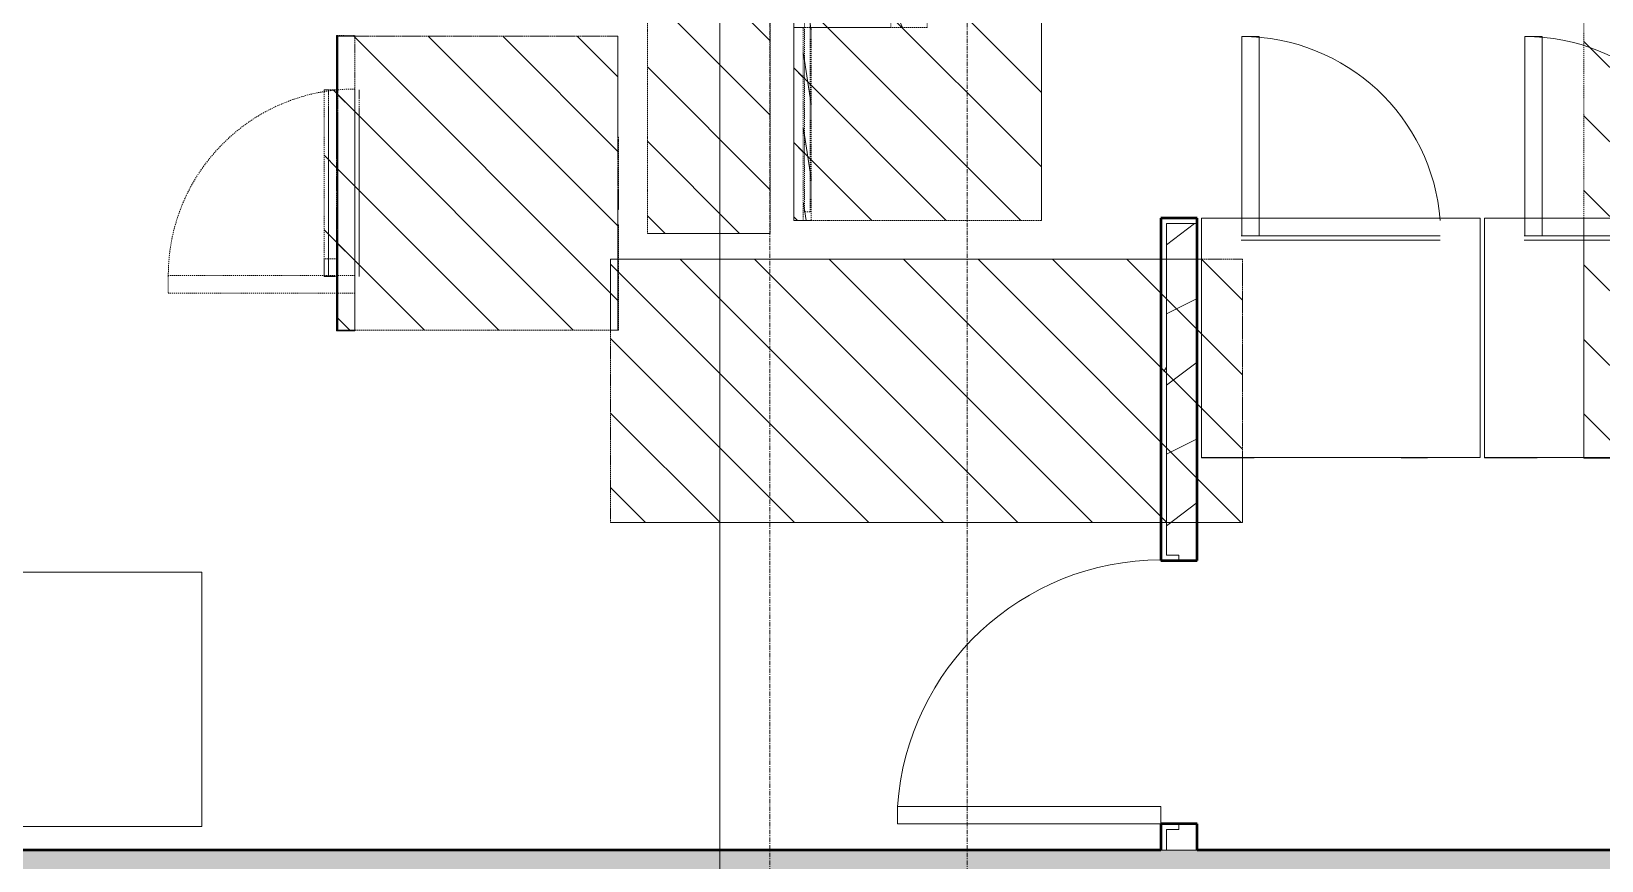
# Model space of a CAD drawing. Header units: inches. Extents: x 12491 to 15223, y 922 to 3433.
# Drawn here: x 13799.3 to 13978.3, y 1956.3 to 2050.7 of the extents above; entities that cross this region are included whole.
import ezdxf

# ---------------------------------------------------------------- set-up
doc = ezdxf.new("R2010")
doc.units = ezdxf.units.IN
doc.header["$MEASUREMENT"] = 0
doc.linetypes.add('Demolished', pattern=[0.1875, 0.125, -0.0625])
doc.linetypes.add('Grid Line 1_2_', pattern=[0.875, 0.5, -0.125, 0.125, -0.125])
for name, color, linetype, lineweight in [('A-DOOR-1', 31, 'Continuous', 9), ('A-DOOR-3', 31, 'Continuous', 13), ('A-DOOR-4', 31, 'Continuous', 20), ('A-FLOR-1', 192, 'Continuous', 13), ('A-WALL-2', 113, 'Continuous', 50), ('A-WALL-3', 113, 'Continuous', 13), ('A-WALL-4', 1, 'Demolished', 13), ('A-WALL-5', 10, 'Demolished', 9), ('A-WALL-6', 254, 'Demolished', 9), ('A-WALL-PATT-2', 111, 'Continuous', 9), ('E-ELEC-EQPM-1', 71, 'Continuous', 9), ('G-ANNO-SYMB', 111, 'Continuous', 9), ('I-FURN-2', 254, 'Demolished', 9), ('I-FURN-3', 10, 'Demolished', 9), ('I-FURN-4', 21, 'Demolished', 9), ('I-WALL-2', 2, 'Continuous', 50), ('M-EQPM-1', 50, 'Continuous', 9), ('M-EQPM-2', 10, 'Demolished', 9), ('M-EQPM-4', 254, 'Demolished', 9), ('S-GRID-1', 1, 'Grid Line 1_2_', 9)]:
    doc.layers.add(name, color=color, linetype=linetype, lineweight=lineweight)
doc.layers.add('A-WALL-PATT-3', color=135, linetype='Continuous', lineweight=13, transparency=0.4)
pattern_1 = [(225, (2037.809, -12733.265), (4.2426407, -4.2426407), [])]
pattern_2 = [(45, (-2038.32, 12813.536), (-4.2426407, 4.2426407), [])]
pattern_3 = [(8.849, (-2038.32, 330.657), (-4.2430549, 0.6601445), [])]

# ---------------------------------------------------------------- blocks, each defined once
blk = doc.blocks.new('Table-Rectangular - 72_ x 30_-V12-DEMO _ NEW PLAN SUPERIMPOSED - 1ST FLOOR')
at = {"layer": 'I-FURN-3'}
h = blk.add_hatch(dxfattribs=at)
h.set_pattern_fill('FP_9', color=256, style=0, pattern_type=2)
h.set_pattern_definition([(135, (-12800.42, -2009.784), (-4.2426407, -4.2426407), [])])
h.paths.add_polyline_path([(1.32, -15), (36, -15), (36, 15), (-36, 15), (-36, -15), (-35.15, -15)], flags=0)
at = {"layer": 'I-FURN-2'}
for p, q in [((-35.09, 15), (-36, 15)), ((-36, 15), (-36, 6.91)), ((-35.09, 15), (31.33, 15)), ((-36, -15), (-36, 6.91)), ((36, -7.57), (36, -15)), ((36, -15), (-36, -15))]:
    blk.add_line(p, q, dxfattribs=at)
at = {"layer": 'I-FURN-3'}
for p, q in [((-36, 6.91), (-36, 15)), ((-36, 15), (-35.09, 15)), ((31.33, 15), (-35.09, 15)), ((31.33, 15), (36, 15)), ((36, 15), (36, -7.57)), ((-36, 6.91), (-36, -15)), ((36, -15), (36, -7.57)), ((-36, -15), (36, -15))]:
    blk.add_line(p, q, dxfattribs=at)
at = {"layer": 'I-FURN-4'}
for p, q in [((36, 15), (31.33, 15)), ((36, -7.57), (36, 15))]:
    blk.add_line(p, q, dxfattribs=at)
blk = doc.blocks.new('Table-Rectangular - 72_ x 30_-V18-DEMO _ NEW PLAN SUPERIMPOSED - 1ST FLOOR')
at = {"layer": 'I-FURN-3'}
h = blk.add_hatch(dxfattribs=at)
h.set_pattern_fill('FP_15', color=256, style=0, pattern_type=2)
h.set_pattern_definition([(225, (2038.133, -12890.344), (4.2426407, -4.2426407), [])])
h.paths.add_polyline_path([(36, -15), (36, 15), (-36, 15), (-36, -15), (35.92, -15)], flags=0)
at = {"layer": 'I-FURN-2'}
for p, q in [((-36, -15), (-36, 15)), ((-36, 15), (8.67, 15)), ((11.17, 15), (10.67, 15)), ((36, 5.91), (36, -15)), ((8.67, -15), (-36, -15)), ((10.67, -15), (11.17, -15)), ((36, -15), (35.92, -15))]:
    blk.add_line(p, q, dxfattribs=at)
at = {"layer": 'I-FURN-3'}
for p, q in [((8.67, 15), (-36, 15)), ((-36, 15), (-36, -15)), ((8.67, 15), (10.67, 15)), ((10.67, 15), (11.17, 15)), ((11.17, 15), (36, 15)), ((36, 15), (36, 5.91)), ((36, -15), (36, 5.91)), ((-36, -15), (8.67, -15)), ((10.67, -15), (8.67, -15)), ((11.17, -15), (10.67, -15)), ((35.92, -15), (11.17, -15)), ((35.92, -15), (36, -15))]:
    blk.add_line(p, q, dxfattribs=at)
at = {"layer": 'I-FURN-4'}
for p, q in [((10.67, 15), (8.67, 15)), ((36, 15), (11.17, 15)), ((36, 5.91), (36, 15)), ((8.67, -15), (10.67, -15)), ((11.17, -15), (35.92, -15))]:
    blk.add_line(p, q, dxfattribs=at)
blk = doc.blocks.new('_Commerical Front Washer - MFR35-879403-DEMO _ NEW PLAN SUPERIMPOSED - 1ST FLOOR')
at = {"layer": 'M-EQPM-2'}
h = blk.add_hatch(dxfattribs=at)
h.set_pattern_fill('FP_104', color=256, style=0, pattern_type=2)
h.set_pattern_definition(pattern_1)
h.paths.add_polyline_path([(21.11, 15.91), (21.11, 32), (-12.39, 32), (-12.39, 0), (21.11, 0)], flags=0)
h = blk.add_hatch(dxfattribs=at)
h.set_pattern_fill('FP_104', color=256, style=0, pattern_type=2)
h.set_pattern_definition(pattern_1)
h.paths.add_polyline_path([(5.11, 32.06), (-0.89, 32.06), (-0.89, 32), (5.11, 32)], flags=0)
h = blk.add_hatch(dxfattribs=at)
h.set_pattern_fill('FP_104', color=256, style=0, pattern_type=2)
h.set_pattern_definition(pattern_1)
h.paths.add_polyline_path([(7.36, 32), (7.36, 32.06), (1.36, 32.06), (1.36, 32), (5.11, 32)], flags=0)
h = blk.add_hatch(dxfattribs=at)
h.set_pattern_fill('FP_104', color=256, style=0, pattern_type=2)
h.set_pattern_definition(pattern_1)
h.paths.add_polyline_path([(15.11, 32.06), (9.11, 32.06), (9.11, 32), (15.11, 32)], flags=0)
h = blk.add_hatch(dxfattribs=at)
h.set_pattern_fill('FP_104', color=256, style=0, pattern_type=2)
h.set_pattern_definition(pattern_1)
h.paths.add_polyline_path([(21.17, 2), (-12.45, 2), (-12.45, -0.06), (21.17, -0.06), (21.17, 0)], flags=0)
h = blk.add_hatch(dxfattribs=at)
h.set_pattern_fill('FP_104', color=256, style=0, pattern_type=2)
h.set_pattern_definition(pattern_1)
h.paths.add_polyline_path([(21.11, 0), (21.11, 0.06), (-12.39, 0.06), (-12.39, -0.06), (21.11, -0.06)], flags=0)
h = blk.add_hatch(dxfattribs=at)
h.set_pattern_fill('FP_104', color=256, style=0, pattern_type=2)
h.set_pattern_definition(pattern_1)
h.paths.add_polyline_path([(12.99, -1.5), (12.96, 0), (-6.26, 0), (-6.26, -1.5), (12.96, -1.5)], flags=0)
h = blk.add_hatch(dxfattribs=at)
h.set_pattern_fill('FP_104', color=256, style=0, pattern_type=2)
h.set_pattern_definition(pattern_1)
h.paths.add_polyline_path([(1.24, 0), (-2.25, 0), (-2.25, -0.06), (1.24, -0.06)], flags=0)
h = blk.add_hatch(dxfattribs=at)
h.set_pattern_fill('FP_104', color=256, style=0, pattern_type=2)
h.set_pattern_definition(pattern_1)
h.paths.add_polyline_path([(14.99, -1.5), (14.99, 0), (12.99, 0), (12.99, -1.5), (14.87, -1.5)], flags=0)
for p, q in [((21.11, 32), (-12.39, 32)), ((-12.39, 32), (-12.39, 0)), ((-0.89, 32.06), (5.11, 32.06)), ((-0.89, 32), (-0.89, 32.06)), ((-0.89, 32), (5.11, 32)), ((-0.89, 32), (1.36, 32)), ((5.11, 32.06), (1.36, 32.06)), ((1.36, 32.06), (1.36, 32)), ((1.36, 32), (5.11, 32)), ((5.11, 32), (1.36, 32)), ((1.36, 32), (5.11, 32)), ((5.11, 32.06), (5.11, 32)), ((5.11, 32.06), (7.36, 32.06)), ((5.11, 32), (7.36, 32)), ((5.11, 32), (7.36, 32)), ((7.36, 32.06), (7.36, 32)), ((9.11, 32.06), (15.11, 32.06)), ((9.11, 32), (9.11, 32.06)), ((9.11, 32), (15.11, 32)), ((9.11, 32), (13.02, 32)), ((13.02, 32), (21.11, 32)), ((15.11, 32.06), (15.11, 32)), ((21.11, 32.06), (15.11, 32.06)), ((15.11, 32.06), (15.11, 32)), ((15.11, 32.06), (15.11, 32)), ((21.11, 32), (15.11, 32)), ((15.11, 32), (21.11, 32)), ((21.11, 32.06), (21.11, 32)), ((21.11, 0), (21.11, 32)), ((21.11, 32), (21.11, 31.15)), ((-12.45, 2), (-12.39, 2)), ((-12.45, -0.06), (-12.45, 2)), ((-1.95, 2), (-12.39, 2)), ((-12.39, 0.06), (-12.39, 2)), ((-6.26, 2), (-6.03, 2)), ((-5.35, 2), (-6.26, 2)), ((-4.27, 2), (-6.26, 2)), ((-6.26, 2), (-6.03, 2)), ((-6.03, 2), (-4.27, 2)), ((-6.03, 2), (-4.24, 2)), ((-4.24, 2), (-5.35, 2)), ((8.1, 2.5), (-4.26, 2.5)), ((1.04, 2), (-4.26, 2)), ((-4.26, 2), (-1.02, 2)), ((-4.26, 2), (-4.05, 2)), ((1.04, 2), (-4.26, 2)), ((-4.24, 2.5), (3.25, 2.5)), ((-4.24, 2), (-2.75, 2)), ((-0.95, 2), (-4.24, 2)), ((-2.75, 2), (-4.24, 2)), ((-4.24, 2), (-0.95, 2)), ((-4.05, 2), (1.04, 2)), ((-2.75, 2), (-0.95, 2)), ((-0.95, 2), (-2.75, 2)), ((1.05, 2), (-1.95, 2)), ((-1.02, 2), (1.04, 2)), ((-0.95, 2), (3.25, 2)), ((1.08, 2), (-0.95, 2)), ((1.08, 2), (-0.95, 2)), ((-0.95, 2), (1.08, 2)), ((4.36, 2), (1.06, 2)), ((1.06, 2), (2.44, 2)), ((1.06, 2), (12.98, 2)), ((2.44, 2), (1.06, 2)), ((3.04, 2), (1.08, 2)), ((9.67, 2), (1.08, 2)), ((3.25, 2), (1.08, 2)), ((1.08, 2), (9.67, 2)), ((2.44, 2), (4.36, 2)), ((4.36, 2), (2.44, 2)), ((5.68, 2), (3.04, 2)), ((3.25, 2.5), (8.12, 2.5)), ((3.25, 2), (5.47, 2)), ((5.47, 2), (3.25, 2)), ((12.98, 2), (4.36, 2)), ((4.36, 2), (6.28, 2)), ((12.98, 2), (4.36, 2)), ((5.47, 2), (7.64, 2)), ((8.12, 2), (5.47, 2)), ((10.67, 2), (5.68, 2)), ((6.28, 2), (8.1, 2)), ((7.64, 2), (8.12, 2)), ((9.74, 2.5), (8.1, 2.5)), ((8.1, 2), (11.1, 2)), ((8.13, 2.5), (11.47, 2.5)), ((8.13, 2), (9.67, 2)), ((11.47, 2), (8.13, 2)), ((9.67, 2), (11.47, 2)), ((11.47, 2), (9.67, 2)), ((9.67, 2), (14.07, 2)), ((11.1, 2.5), (9.74, 2.5)), ((21.11, 2), (10.67, 2)), ((12.13, 2.5), (11.1, 2.5)), ((11.1, 2), (12.13, 2)), ((11.47, 2.5), (12.96, 2.5)), ((11.47, 2), (12.96, 2)), ((12.96, 2), (11.47, 2)), ((12.96, 2), (11.47, 2)), ((12.99, 2.5), (12.13, 2.5)), ((12.13, 2), (12.98, 2)), ((14.07, 2), (12.96, 2)), ((12.99, 2), (14.75, 2)), ((14.99, 2), (12.99, 2)), ((14.75, 2), (14.07, 2)), ((14.07, 2), (14.99, 2)), ((14.75, 2), (14.99, 2)), ((14.99, 2), (14.75, 2)), ((14.89, 2), (14.89, -19.25)), ((16.89, 2), (14.89, 2)), ((16.89, -19.25), (16.89, 2)), ((21.11, 2), (21.17, 2)), ((21.11, 2), (21.11, 0.06)), ((21.17, 2), (21.17, -0.06)), ((-6.26, 0.06), (-12.39, 0.06)), ((-12.39, 0.06), (-6.26, 0.06)), ((-12.39, 0.06), (-12.39, 0)), ((-12.39, 0.06), (-12.39, 0)), ((-12.39, 0), (-12.39, 0.06)), ((-12.39, 0), (-12.39, -0.06)), ((-12.39, 0), (21.11, 0)), ((-6.26, 0), (-12.39, 0)), ((-6.03, 0.06), (-6.26, 0.06)), ((-6.26, 0.06), (-6.03, 0.06)), ((-6.03, 0), (-6.26, 0)), ((-6.26, 0), (-6.16, 0)), ((-6.26, 0), (-6.26, -0.06)), ((-6.03, 0), (-6.26, 0)), ((-6.16, 0), (-6.03, 0)), ((-4.26, 0.06), (-6.01, 0.06)), ((-6.01, 0.06), (-4.26, 0.06)), ((-4.26, 0), (-6.01, 0)), ((-6.01, 0), (-2.25, 0)), ((-4.26, 0), (-6.01, 0)), ((-3.66, 0.06), (-4.24, 0.06)), ((-4.24, 0.06), (-3.66, 0.06)), ((-4.15, 0), (-4.24, 0)), ((-3.66, 0), (-4.24, 0)), ((-2.25, 0), (-4.15, 0)), ((-2.75, 0.06), (-3.64, 0.06)), ((-3.64, 0.06), (-2.75, 0.06)), ((-2.75, 0), (-3.62, 0)), ((1.05, 0.06), (-2.75, 0.06)), ((-2.75, 0.06), (1.05, 0.06)), ((-2.25, 0), (-2.73, 0)), ((-2.5, 0), (-2.47, 0)), ((-2.5, 0), (-2.5, 0)), ((-2.47, 0), (-2.5, 0)), ((-2.47, 0), (-2.43, 0)), ((-2.32, 0), (-2.47, 0)), ((-2.43, 0), (-2.38, 0)), ((-2.38, 0), (-2.25, 0)), ((-2.25, 0), (-2.32, 0)), ((1.05, 0), (-2.25, 0)), ((-2.25, 0), (1.05, 0)), ((-2.25, 0), (1.24, 0)), ((0.67, 0), (-2.25, 0)), ((1.05, 0), (-2.25, 0)), ((1.05, 0), (0.67, 0)), ((6.24, 0.06), (1.08, 0.06)), ((1.08, 0.06), (6.24, 0.06)), ((1.24, 0), (1.08, 0)), ((1.08, 0), (1.24, 0)), ((1.24, 0), (1.08, 0)), ((1.24, 0), (1.08, 0)), ((3.65, 0), (1.24, 0)), ((1.24, 0), (3.65, 0)), ((1.24, 0), (1.46, 0)), ((1.49, 0), (1.24, 0)), ((1.8, 0), (1.24, 0)), ((1.46, 0), (1.49, 0)), ((1.49, 0), (1.49, 0)), ((3.65, 0), (1.83, 0)), ((5.08, 0), (3.65, 0)), ((3.65, 0), (5.08, 0)), ((3.65, 0), (5.08, 0)), ((5.08, 0), (3.65, 0)), ((3.65, -0.06), (3.65, 0)), ((5.08, 0), (3.65, 0)), ((7.47, 0), (5.08, 0)), ((5.08, 0), (7.47, 0)), ((5.08, 0), (5.08, -0.06)), ((7.47, 0), (5.08, 0)), ((8.1, 0.06), (6.28, 0.06)), ((6.28, 0.06), (8.1, 0.06)), ((7.23, 0), (7.22, 0)), ((7.22, 0), (7.41, 0)), ((7.3, 0), (7.23, 0)), ((7.35, 0), (7.3, 0)), ((7.41, 0), (7.35, 0)), ((7.47, 0), (7.41, 0)), ((7.41, 0), (7.47, 0)), ((10.97, 0), (7.47, 0)), ((7.47, 0), (10.97, 0)), ((10.97, 0), (7.47, 0)), ((7.47, 0), (10.97, 0)), ((8.1, 0), (7.49, 0)), ((11.47, 0.06), (8.11, 0.06)), ((8.11, 0.06), (11.47, 0.06)), ((10.97, 0), (8.11, 0)), ((12.87, 0), (10.97, 0)), ((10.97, 0), (12.96, 0)), ((10.97, 0), (11.1, 0)), ((11.1, 0), (10.97, 0)), ((11.45, 0), (10.97, 0)), ((11.1, 0), (11.15, 0)), ((11.15, 0), (11.1, 0)), ((11.15, 0), (11.19, 0)), ((11.22, 0), (11.15, 0)), ((11.19, 0), (11.22, 0)), ((11.22, 0), (11.22, 0)), ((11.22, 0), (11.22, 0)), ((12.82, 0.06), (11.47, 0.06)), ((11.47, 0.06), (12.82, 0.06)), ((12.82, 0), (11.47, 0)), ((12.96, 0), (12.84, 0)), ((12.96, 0.06), (12.85, 0.06)), ((12.85, 0.06), (12.96, 0.06)), ((12.96, 0), (12.87, 0)), ((14.99, 0.06), (12.99, 0.06)), ((12.99, 0.06), (14.99, 0.06)), ((14.99, 0), (12.99, 0)), ((12.99, 0), (14.75, 0)), ((12.99, 0), (12.99, -0.06)), ((12.99, 0), (12.99, -0.06)), ((12.99, 0), (12.99, -0.06)), ((12.99, 0), (12.99, -0.06)), ((14.99, 0), (12.99, 0)), ((14.75, 0), (14.99, 0)), ((21.11, 0.06), (14.99, 0.06)), ((14.99, 0.06), (21.11, 0.06)), ((14.99, 0), (14.99, -0.06)), ((21.11, 0), (14.99, 0)), ((21.11, 0), (21.11, 0.06)), ((21.11, 0.06), (21.11, 0)), ((21.11, 0.06), (21.11, 0)), ((21.11, -0.06), (21.11, 0)), ((21.17, -0.06), (-12.45, -0.06)), ((-12.39, -0.06), (-6.26, -0.06)), ((-6.26, -0.06), (-6.26, -1.5)), ((-6.26, -0.06), (-6.26, -1)), ((-6.03, -0.06), (-6.26, -0.06)), ((-6.26, -0.06), (-6.03, -0.06)), ((-6.26, -1), (-6.03, -1)), ((12.99, -1.5), (-6.26, -1.5)), ((14.75, -1), (-6.22, -1)), ((-6.03, -1), (-4.27, -1)), ((-4.26, -0.06), (-6.01, -0.06)), ((-6.01, -0.06), (-4.26, -0.06)), ((-2.38, -1), (-4.26, -1)), ((-4.26, -1), (-4.21, -1)), ((-2.25, -0.06), (-4.24, -0.06)), ((-4.24, -0.06), (-2.25, -0.06)), ((-4.24, -1), (-2.75, -1)), ((-2.75, -1), (1.08, -1)), ((-1.02, -1), (-2.38, -1)), ((1.05, -0.06), (-2.25, -0.06)), ((-2.25, -0.06), (1.05, -0.06)), ((-2.25, -0.06), (0.67, -0.06)), ((-2.25, -0.06), (-1.95, -0.06)), ((-1.95, -0.06), (1.05, -0.06)), ((1.04, -1), (-1.02, -1)), ((0.67, -0.06), (1.05, -0.06)), ((4.36, -1), (1.06, -1)), ((1.24, -0.06), (1.08, -0.06)), ((1.08, -0.06), (1.24, -0.06)), ((1.08, -0.06), (1.24, -0.06)), ((1.08, -0.06), (1.24, -0.06)), ((1.08, -1), (12.96, -1)), ((3.65, -0.06), (1.24, -0.06)), ((1.24, -0.06), (3.65, -0.06)), ((1.24, -0.06), (1.37, -0.06)), ((1.24, -0.06), (3.65, -0.06)), ((1.37, -0.06), (1.49, -0.06)), ((1.49, -0.06), (1.49, -0.06)), ((5.08, -0.06), (3.65, -0.06)), ((3.65, -0.06), (5.08, -0.06)), ((3.65, -0.06), (5.08, -0.06)), ((3.65, -0.06), (5.08, -0.06)), ((12.13, -1), (4.36, -1)), ((7.47, -0.06), (5.08, -0.06)), ((5.08, -0.06), (7.47, -0.06)), ((5.08, -0.06), (7.47, -0.06)), ((8.1, -0.06), (7.47, -0.06)), ((7.47, -0.06), (8.1, -0.06)), ((7.47, -0.06), (10.97, -0.06)), ((7.47, -0.06), (10.67, -0.06)), ((10.97, -0.06), (8.11, -0.06)), ((8.11, -0.06), (10.97, -0.06)), ((10.67, -0.06), (10.97, -0.06)), ((12.82, -0.06), (10.97, -0.06)), ((10.97, -0.06), (12.82, -0.06)), ((12.77, -1), (12.13, -1)), ((12.98, -1), (12.77, -1)), ((12.96, -0.06), (12.84, -0.06)), ((12.84, -0.06), (12.96, -0.06)), ((12.93, -1), (12.98, -1)), ((12.99, -0.06), (12.99, -1)), ((12.99, -0.06), (12.99, -1)), ((12.99, -0.06), (12.99, -1)), ((14.99, -0.06), (12.99, -0.06)), ((12.99, -0.06), (14.99, -0.06)), ((12.99, -1), (12.99, -1.5)), ((12.99, -1), (12.99, -1.5)), ((12.99, -1), (12.99, -1.5)), ((12.99, -1), (14.07, -1)), ((14.99, -1.5), (12.99, -1.5)), ((14.07, -1), (14.75, -1)), ((14.75, -1), (14.99, -1)), ((14.99, -1.5), (14.99, -0.06)), ((14.99, -0.06), (14.99, -1)), ((14.99, -0.06), (21.11, -0.06)), ((14.89, -19.25), (16.89, -19.25))]:
    blk.add_line(p, q, dxfattribs=at)
blk.add_arc((14.89, 2), 21.25, 180, 270, dxfattribs=at)
at = {"layer": 'M-EQPM-4'}
for p, q in [((-12.39, 2), (-12.39, 32)), ((-12.39, 32), (-0.89, 32)), ((5.11, 32.06), (-0.89, 32.06)), ((-0.89, 32.06), (-0.89, 32)), ((5.11, 32), (-0.89, 32)), ((1.36, 32.06), (5.11, 32.06)), ((1.36, 32), (1.36, 32.06)), ((5.11, 32.06), (5.11, 32)), ((7.36, 32.06), (5.11, 32.06)), ((7.36, 32), (5.11, 32)), ((7.36, 32.06), (7.36, 32)), ((7.36, 32), (9.11, 32)), ((15.11, 32.06), (9.11, 32.06)), ((9.11, 32.06), (9.11, 32)), ((15.11, 32), (9.11, 32)), ((15.11, 32.06), (15.11, 32)), ((15.11, 32.06), (21.11, 32.06)), ((21.11, 32), (21.11, 32.06)), ((21.11, 31.15), (21.11, 2)), ((-12.39, 2), (-12.45, 2)), ((-12.45, -0.06), (-12.45, 2)), ((-12.39, 2), (21.11, 2)), ((-6.03, 2.5), (-6.26, 2.5)), ((-6.26, 2.5), (-5.35, 2.5)), ((-5.35, 2.5), (-6.03, 2.5)), ((-2.75, 2.5), (-5.35, 2.5)), ((-5.35, 2.5), (-4.27, 2.5)), ((-4.26, 2.5), (-4.05, 2.5)), ((-4.05, 2.5), (11.1, 2.5)), ((-0.95, 2.5), (-2.75, 2.5)), ((1.08, 2.5), (-0.95, 2.5)), ((3.25, 2.5), (1.08, 2.5)), ((5.47, 2.5), (3.25, 2.5)), ((14.99, 2.5), (5.47, 2.5)), ((11.1, 2.5), (12.99, 2.5)), ((12.99, 2.5), (14.75, 2.5)), ((14.75, 2.5), (14.99, 2.5)), ((21.17, 2), (21.11, 2)), ((21.17, -0.06), (21.17, 2)), ((-12.39, 0), (-12.39, -0.06)), ((-6.26, 0), (-6.26, -0.06)), ((3.65, 0), (3.65, -0.06)), ((5.08, 0), (5.08, -0.06)), ((14.99, -0.06), (14.99, 0)), ((-12.45, -0.06), (-2.25, -0.06)), ((-6.26, -0.06), (-12.39, -0.06)), ((-6.26, -1), (-6.26, -1.5)), ((-6.22, -1), (-6.26, -1)), ((-6.26, -1.5), (12.99, -1.5)), ((-4.21, -1), (1.04, -1)), ((-2.5, -0.06), (-2.5, -0.06)), ((-2.5, -0.06), (-2.47, -0.06)), ((-2.47, -0.06), (-2.5, -0.06)), ((-2.5, -0.06), (-2.5, -0.06)), ((-2.47, -0.06), (-2.43, -0.06)), ((-2.43, -0.06), (-2.47, -0.06)), ((-2.43, -0.06), (-2.25, -0.06)), ((-2.25, -0.06), (-2.43, -0.06)), ((1.24, -0.06), (-2.25, -0.06)), ((1.06, -1), (4.36, -1)), ((1.49, -0.06), (1.24, -0.06)), ((1.49, -0.06), (1.49, -0.06)), ((5.08, -0.06), (3.65, -0.06)), ((4.36, -1), (12.93, -1)), ((7.3, -0.06), (7.22, -0.06)), ((7.22, -0.06), (7.3, -0.06)), ((7.41, -0.06), (7.3, -0.06)), ((7.3, -0.06), (7.47, -0.06)), ((7.47, -0.06), (7.41, -0.06)), ((10.97, -0.06), (7.47, -0.06)), ((10.97, -0.06), (11.22, -0.06)), ((11.04, -0.06), (10.97, -0.06)), ((10.97, -0.06), (21.17, -0.06)), ((11.15, -0.06), (11.04, -0.06)), ((11.22, -0.06), (11.15, -0.06)), ((11.22, -0.06), (11.22, -0.06)), ((12.99, -0.06), (12.99, -1)), ((12.99, -1), (12.99, -1.5)), ((12.99, -1.5), (14.99, -1.5)), ((14.99, -1), (14.75, -1)), ((21.11, -0.06), (14.99, -0.06)), ((14.99, -1), (14.99, -1.5)), ((21.11, 0), (21.11, -0.06))]:
    blk.add_line(p, q, dxfattribs=at)
blk = doc.blocks.new('_Front Washer - MAH21-V105-DEMO _ NEW PLAN SUPERIMPOSED - 1ST FLOOR')
at = {"layer": 'M-EQPM-2'}
h = blk.add_hatch(dxfattribs=at)
h.set_pattern_fill('FP_110', color=256, style=0, pattern_type=2)
h.set_pattern_definition(pattern_2)
h.paths.add_polyline_path([(-9.14, 28.25), (-9.14, 27.16), (12.86, 27.16), (12.86, 28.25), (3.14, 28.25)], flags=0)
h = blk.add_hatch(dxfattribs=at)
h.set_pattern_fill('FP_110', color=256, style=0, pattern_type=2)
h.set_pattern_definition(pattern_2)
h.paths.add_polyline_path([(-9.14, 0), (17.86, 0), (17.86, 28.25), (-9.14, 28.25), (-9.14, 11.8)], flags=0)
h = blk.add_hatch(dxfattribs=at)
h.set_pattern_fill('FP_112', color=256, style=0, pattern_type=2)
h.set_pattern_definition(pattern_3)
h.paths.add_polyline_path([(-9.14, 26.25), (17.86, 26.25), (17.86, 27.16), (-9.14, 27.16)], flags=0)
h.paths.add_polyline_path([(-8.14, 26.37), (-8.14, 27.03), (16.86, 27.03), (16.86, 26.37), (3.14, 26.37)], flags=0)
h = blk.add_hatch(dxfattribs=at)
h.set_pattern_fill('FP_112', color=256, style=0, pattern_type=2)
h.set_pattern_definition(pattern_3)
h.paths.add_polyline_path([(-8.14, 27.03), (-8.14, 26.37), (16.86, 26.37), (16.86, 27.03), (3.14, 27.03)], flags=0)
h = blk.add_hatch(dxfattribs=at)
h.set_pattern_fill('FP_110', color=256, style=0, pattern_type=2)
h.set_pattern_definition(pattern_2)
h.paths.add_polyline_path([(12.86, 17.19), (17.86, 17.19), (17.86, 28.25), (12.86, 28.25)], flags=0)
h = blk.add_hatch(dxfattribs=at)
h.set_pattern_fill('FP_111', color=256, style=0, pattern_type=2)
h.set_pattern_definition([(24.412, (-2038.32, 2635.337), (-4.243138, 1.9254746), [])])
h.paths.add_polyline_path([(12.86, 13.05), (17.86, 13.05), (17.86, 17.19), (12.86, 17.19)], flags=0)
for p, q in [((-9.14, 27.16), (-9.14, 28.25)), ((-9.14, 28.25), (12.86, 28.25)), ((-9.14, 26.25), (-9.14, 28.25)), ((-9.14, 28.25), (17.86, 28.25)), ((-9.14, 26.25), (-9.14, 27.16)), ((-9.14, 27.16), (12.86, 27.16)), ((-8.14, 26.37), (-8.14, 27.03)), ((-8.14, 27.03), (12.86, 27.03)), ((12.86, 17.19), (12.86, 28.25)), ((17.86, 28.25), (12.86, 28.25)), ((17.86, 28.25), (17.86, 17.19)), ((17.86, 28.25), (17.86, 27.16)), ((17.86, 26.25), (17.86, 27.16)), ((17.86, 26.25), (17.86, 27.16)), ((17.86, 27.16), (17.86, 26.25)), ((12.86, 26.25), (-9.14, 26.25)), ((-9.14, 26.25), (-9.14, 0)), ((12.86, 26.37), (-8.14, 26.37)), ((17.86, 26.25), (17.86, 13.05)), ((12.86, 13.05), (12.86, 17.19)), ((12.86, 17.19), (17.86, 17.19)), ((17.86, 17.19), (17.86, 13.05)), ((12.86, 13.05), (17.86, 13.05)), ((17.86, 0), (17.86, 13.05)), ((-9.14, 0), (17.86, 0))]:
    blk.add_line(p, q, dxfattribs=at)
at = {"layer": 'M-EQPM-4'}
for p, q in [((-9.14, 28.25), (17.86, 28.25)), ((-9.14, 26.25), (-9.14, 28.25)), ((17.86, 28.25), (-9.14, 28.25)), ((-9.14, 28.25), (-9.14, 26.25)), ((12.86, 28.25), (12.86, 27.16)), ((12.86, 27.16), (12.86, 26.25)), ((12.86, 27.03), (16.86, 27.03)), ((16.86, 27.03), (16.86, 26.37)), ((17.86, 27.16), (17.86, 28.25)), ((17.86, 27.16), (17.86, 28.25)), ((-9.14, 0), (-9.14, 26.25)), ((16.86, 26.37), (12.86, 26.37)), ((12.86, 26.25), (12.86, 13.05)), ((17.86, 13.05), (17.86, 26.25)), ((17.86, 13.05), (17.86, 26.25)), ((17.86, 13.05), (17.86, 0)), ((17.86, 0), (-9.14, 0))]:
    blk.add_line(p, q, dxfattribs=at)
blk = doc.blocks.new('Vending Machine - Generic - 1-918852-DEMO _ NEW PLAN SUPERIMPOSED - 1ST FLOOR')
at = {"layer": 'E-ELEC-EQPM-1'}
for p, q in [((37, 29), (0, 29)), ((0, 29), (0, 0)), ((0, 0), (0, 29)), ((0, 29), (37, 29)), ((37, 0), (37, 29)), ((37, 29), (37, 0)), ((0, 0), (37, 0)), ((37, 0), (0, 0))]:
    blk.add_line(p, q, dxfattribs=at)
blk = doc.blocks.new('_Stacked Dryer - D6 - DG26CS-V176-DEMO _ NEW PLAN SUPERIMPOSED - 1ST FLOOR')
at = {"layer": 'M-EQPM-1'}
for p, q in [((20.24, 27.25), (-11.51, 27.25)), ((-11.51, 27.25), (-11.51, 0)), ((-11.51, 0), (-11.51, 27.25)), ((-11.51, 27.25), (-5.51, 27.25)), ((-2.51, 27.31), (-5.51, 27.31)), ((-5.51, 27.31), (-2.51, 27.31)), ((-5.51, 27.31), (-5.51, 27.25)), ((-5.51, 27.31), (-5.51, 27.25)), ((-2.51, 27.25), (-5.51, 27.25)), ((-5.51, 27.25), (-2.51, 27.25)), ((-5.51, 27.25), (-2.51, 27.25)), ((-2.51, 27.25), (-2.51, 27.31)), ((-2.51, 27.31), (-2.51, 27.25)), ((-2.51, 27.25), (8.9, 27.25)), ((8.9, 27.25), (14.24, 27.25)), ((20.24, 27.31), (14.24, 27.31)), ((14.24, 27.31), (20.24, 27.31)), ((14.24, 27.31), (14.24, 27.25)), ((14.24, 27.31), (14.24, 27.25)), ((20.24, 27.25), (14.24, 27.25)), ((14.24, 27.25), (20.24, 27.25)), ((14.24, 27.25), (20.24, 27.25)), ((20.24, 27.25), (20.24, 27.31)), ((20.24, 27.31), (20.24, 27.25)), ((20.24, 0), (20.24, 27.25)), ((20.24, 27.25), (20.24, 0)), ((15.7, 2.5), (-6.98, 2.5)), ((-6.98, 2.5), (15.7, 2.5)), ((5.55, 2), (-6.98, 2)), ((-6.98, 2), (-6.73, 2)), ((-6.73, 2), (-6, 2)), ((-6, 2), (-3.23, 2)), ((-3.23, 2), (3.17, 2)), ((3.17, 2), (11.95, 2)), ((10.03, 2), (5.55, 2)), ((13.53, 2), (10.03, 2)), ((11.95, 2), (14.72, 2)), ((15.7, 2), (13.53, 2)), ((13.64, 2), (13.64, -20.68)), ((14.72, 2), (15.7, 2)), ((15.64, -20.68), (15.64, 2)), ((-11.51, 0), (20.24, 0)), ((8.9, 0), (-11.51, 0)), ((20.11, 0), (-11.39, 0)), ((-8.39, 0), (17.11, 0)), ((-4.94, 0), (13.67, 0)), ((13.67, 0), (-4.94, 0)), ((13.67, 0), (-4.94, 0)), ((-4.94, 0), (13.67, 0)), ((-4.51, 0), (-4.94, 0)), ((-4.94, 0), (8.9, 0)), ((-3.62, 0), (-4.51, 0)), ((-0.67, 0), (-3.62, 0)), ((8.92, 0), (-0.67, 0)), ((20.24, 0), (8.9, 0)), ((8.9, 0), (13.66, 0)), ((-11.51, 0), (8.9, 0)), ((-11.39, 0), (-8.39, 0)), ((8.9, 0), (20.24, 0)), ((13.66, 0), (8.92, 0)), ((17.11, 0), (20.11, 0)), ((13.64, -20.68), (15.64, -20.68))]:
    blk.add_line(p, q, dxfattribs=at)
blk.add_arc((15.64, 2), 22.68, 184.3791, 270, dxfattribs=at)
blk = doc.blocks.new('_Stacked Dryer - D6 - DG26CS-V177-DEMO _ NEW PLAN SUPERIMPOSED - 1ST FLOOR')
at = {"layer": 'M-EQPM-1'}
for p, q in [((20.24, 27.25), (-11.51, 27.25)), ((-11.51, 27.25), (-11.51, 0)), ((-11.51, 0), (-11.51, 27.25)), ((-11.51, 27.25), (-5.51, 27.25)), ((-2.51, 27.31), (-5.51, 27.31)), ((-5.51, 27.31), (-2.51, 27.31)), ((-5.51, 27.31), (-5.51, 27.25)), ((-5.51, 27.31), (-5.51, 27.25)), ((-2.51, 27.25), (-5.51, 27.25)), ((-5.51, 27.25), (-2.51, 27.25)), ((-5.51, 27.25), (-2.51, 27.25)), ((-2.51, 27.25), (-2.51, 27.31)), ((-2.51, 27.31), (-2.51, 27.25)), ((-2.51, 27.25), (14.24, 27.25)), ((15.57, 27.31), (14.24, 27.31)), ((14.24, 27.31), (15.57, 27.31)), ((14.24, 27.31), (14.24, 27.25)), ((14.24, 27.31), (14.24, 27.25)), ((15.57, 27.25), (14.24, 27.25)), ((14.24, 27.25), (15.57, 27.25)), ((14.24, 27.25), (15.57, 27.25)), ((20.24, 27.31), (15.57, 27.31)), ((15.57, 27.31), (20.24, 27.31)), ((20.24, 27.25), (15.57, 27.25)), ((15.57, 27.25), (20.24, 27.25)), ((15.57, 27.25), (20.24, 27.25)), ((20.24, 27.25), (20.24, 27.31)), ((20.24, 27.31), (20.24, 27.25)), ((20.24, 0), (20.24, 27.25)), ((20.24, 27.25), (20.24, 4.68)), ((20.24, 4.68), (20.24, 0)), ((3.17, 2.5), (-6.98, 2.5)), ((-6.98, 2.5), (13.53, 2.5)), ((15.7, 2), (-6.98, 2)), ((-6.98, 2), (-1.31, 2)), ((-1.31, 2), (15.7, 2)), ((15.7, 2.5), (3.17, 2.5)), ((13.53, 2.5), (15.7, 2.5)), ((13.64, 2), (13.64, -20.68)), ((15.64, -20.68), (15.64, 2)), ((-11.51, 0), (20.24, 0)), ((20.24, 0), (-11.51, 0)), ((20.11, 0), (-11.39, 0)), ((-8.39, 0), (17.11, 0)), ((-4.94, 0), (13.67, 0)), ((13.67, 0), (-4.94, 0)), ((13.67, 0), (-4.94, 0)), ((-4.94, 0), (13.67, 0)), ((-11.51, 0), (20.24, 0)), ((-11.39, 0), (-8.39, 0)), ((13.66, 0), (-4.94, 0)), ((-4.94, 0), (13.66, 0)), ((17.11, 0), (20.11, 0)), ((13.64, -20.68), (15.64, -20.68))]:
    blk.add_line(p, q, dxfattribs=at)
blk.add_arc((15.64, 2), 22.68, 184.3791, 270, dxfattribs=at)
blk = doc.blocks.new('Single-Flush - DRYER DOOR-954818-DEMO _ NEW PLAN SUPERIMPOSED - 1ST FLOOR')
at = {"layer": 'A-DOOR-1'}
blk.add_arc((15, -2.0625), 30.0666, 180, 266.185925, dxfattribs=at)
at = {"layer": 'A-DOOR-4'}
for p, q in [((13, -2.0625), (13, -32.0625)), ((15, -2.0625), (13, -2.0625)), ((15, -2.0625), (15, -32.0625)), ((15, -32.0625), (13, -32.0625))]:
    blk.add_line(p, q, dxfattribs=at)

msp = doc.modelspace()

# ---------------------------------------------------------------- hatches: boundary and pattern name
at = {"layer": 'A-WALL-4'}
h = msp.add_hatch(dxfattribs=at)
h.set_pattern_fill('FP_3', color=256, style=0, pattern_type=2)
h.set_pattern_definition([(135, (1100.899, 0), (-4.2426407, -4.2426407), [])])
h.paths.add_polyline_path([(13883.51, 2027.704), (13883.51, 2082.704), (13869.51, 2082.704), (13869.51, 2027.704)], flags=0)
at = {"layer": 'A-WALL-PATT-2'}
h = msp.add_hatch(dxfattribs=at)
h.set_pattern_fill('FP_129', color=256, style=0, pattern_type=2)
h.set_pattern_definition([(0, (1100.899, 0), (30.72, 7.68), [1.267, -21.773, 1.267, -21.773, -122.88]), (0, (1100.899, 0), (30.72, 7.68), [-46.08, 1.267, -44.813, 1.267, -21.773, -53.76]), (0, (1100.899, 0), (30.72, 7.68), [-115.2, 1.267, -14.093, 1.267, -37.133]), (120, (1112.419, 3.84), (-22.011075, 22.7643004), [1.267, -21.773, 1.267, -21.773, -122.88]), (120, (1112.419, 3.84), (-22.011075, 22.7643004), [-46.08, 1.267, -44.813, 1.267, -21.773, -53.76]), (120, (1112.419, 3.84), (-22.011075, 22.7643004), [-115.2, 1.267, -14.093, 1.267, -37.133]), (240, (1116.259, 19.2), (-8.708925, -30.4443004), [1.267, -21.773, 1.267, -21.773, -122.88]), (240, (1116.259, 19.2), (-8.708925, -30.4443004), [-46.08, 1.267, -44.813, 1.267, -21.773, -53.76]), (240, (1116.259, 19.2), (-8.708925, -30.4443004), [-115.2, 1.267, -14.093, 1.267, -37.133])])
h.paths.add_polyline_path([(13928.028, 1957.463), (13928.653, 1957.463), (13928.653, 1959.838), (13930.09, 1959.838), (13930.09, 1960.463), (13928.028, 1960.463)], flags=0)
h.paths.add_polyline_path([(13930.09, 1990.463), (13930.09, 1991.088), (13928.653, 1991.088), (13928.653, 2028.838), (13932.153, 2028.838), (13932.153, 2029.463), (13928.028, 2029.463), (13928.028, 1990.463)], flags=0)
h = msp.add_hatch(dxfattribs=at)
h.set_pattern_fill('FP_128', color=256, style=0, pattern_type=2)
h.set_pattern_definition([(216.87, (1107.2963, 15.994), (47.98094286, 31.9870857), [7.997, -71.971]), (206.565, (1116.893, 11.196), (-15.993714, -15.9941327), [17.881, -17.881]), (198.435, (1116.8933, 3.199), (-31.9867405, -15.9938803), [10.115, -40.461])])
h.paths.add_polyline_path([(13932.153, 1957.463), (13932.153, 1960.463), (13930.09, 1960.463), (13930.09, 1959.838), (13928.653, 1959.838), (13928.653, 1957.463), (13930.09, 1957.463)], flags=0)
h.paths.add_polyline_path([(13932.153, 1990.463), (13932.153, 2028.838), (13928.653, 2028.838), (13928.653, 1991.088), (13930.09, 1991.088), (13930.09, 1990.463)], flags=0)
at = {"layer": 'A-WALL-PATT-3'}
msp.add_hatch(color=256, dxfattribs=at).paths.add_polyline_path([(13716.962, 1943.463), (14412.462, 1943.463), (14412.462, 1957.463), (13716.962, 1957.463)], flags=0)

# ---------------------------------------------------------------- linework, layer by layer
at = {"layer": 'A-FLOR-1'}
msp.add_line((13932.153, 1957.463), (13930.09, 1957.463), dxfattribs=at)
at = {"layer": 'A-WALL-2'}
for p, q in [((13928.028, 1957.463), (13716.962, 1957.463)), ((14412.462, 1957.463), (13932.153, 1957.463))]:
    msp.add_line(p, q, dxfattribs=at)
at = {"layer": 'A-WALL-3'}
for p, q in [((13928.653, 2028.838), (13928.653, 1991.088)), ((13928.653, 2028.838), (13932.153, 2028.838)), ((13928.653, 1991.088), (13930.09, 1991.088)), ((13930.09, 1990.463), (13930.09, 1991.088)), ((13930.09, 1959.838), (13928.653, 1959.838)), ((13928.653, 1959.838), (13928.653, 1957.463)), ((13930.09, 1959.838), (13930.09, 1960.463)), ((13930.09, 1957.463), (13928.028, 1957.463))]:
    msp.add_line(p, q, dxfattribs=at)
at = {"layer": 'A-WALL-5'}
for p, q in [((13869.51, 2027.704), (13869.51, 2088.364)), ((13883.51, 2082.704), (13883.51, 2027.704)), ((13869.51, 2027.704), (13883.51, 2027.704))]:
    msp.add_line(p, q, dxfattribs=at)
at = {"layer": 'A-WALL-6'}
for p, q in [((13883.51, 2027.704), (13883.51, 2118.413)), ((13869.51, 2082.704), (13869.51, 2027.704)), ((13883.51, 2027.704), (13869.51, 2027.704))]:
    msp.add_line(p, q, dxfattribs=at)
at = {"layer": 'G-ANNO-SYMB'}
msp.add_line((13877.788, 2464.778), (13877.788, 1877.809), dxfattribs=at)
at = {"layer": 'I-WALL-2'}
for p, q in [((13928.028, 2029.463), (13928.028, 1990.463)), ((13932.153, 2029.463), (13928.028, 2029.463)), ((13932.153, 1990.463), (13932.153, 2029.463)), ((13928.028, 1990.463), (13932.153, 1990.463)), ((13928.028, 1960.463), (13928.028, 1957.463)), ((13932.153, 1960.463), (13928.028, 1960.463)), ((13932.153, 1957.463), (13932.153, 1960.463))]:
    msp.add_line(p, q, dxfattribs=at)
at = {"layer": 'S-GRID-1'}
for p, q in [((13883.462, 1849.931), (13883.462, 2518.327)), ((13905.962, 1849.931), (13905.962, 2518.327))]:
    msp.add_line(p, q, dxfattribs=at)

# ---------------------------------------------------------------- block references
at = {"layer": 'A-DOOR-3', "rotation": 269.9999999999896}
msp.add_blockref('Single-Flush - DRYER DOOR-954818-DEMO _ NEW PLAN SUPERIMPOSED - 1ST FLOOR', (13930.09, 1975.463), dxfattribs=at)
at = {"layer": 'E-ELEC-EQPM-1'}
msp.add_blockref('Vending Machine - Generic - 1-918852-DEMO _ NEW PLAN SUPERIMPOSED - 1ST FLOOR', (13781.723, 1960.156), dxfattribs=at)
at = {"layer": 'I-FURN-2', "rotation": 270.0000000000001}
msp.add_blockref('Table-Rectangular - 72_ x 30_-V18-DEMO _ NEW PLAN SUPERIMPOSED - 1ST FLOOR', (13991.243, 2038.133), dxfattribs=at)
at = {"layer": 'I-FURN-2'}
msp.add_blockref('Table-Rectangular - 72_ x 30_-V12-DEMO _ NEW PLAN SUPERIMPOSED - 1ST FLOOR', (13901.319, 2009.784), dxfattribs=at)
at = {"layer": 'M-EQPM-1', "rotation": 180}
for name, p in [('_Stacked Dryer - D6 - DG26CS-V177-DEMO _ NEW PLAN SUPERIMPOSED - 1ST FLOOR', (13952.888, 2029.463)), ('_Stacked Dryer - D6 - DG26CS-V176-DEMO _ NEW PLAN SUPERIMPOSED - 1ST FLOOR', (13985.138, 2029.463))]:
    msp.add_blockref(name, p, dxfattribs=at)
at = {"layer": 'M-EQPM-2', "rotation": 270.0000000000001}
msp.add_blockref('_Commerical Front Washer - MFR35-879403-DEMO _ NEW PLAN SUPERIMPOSED - 1ST FLOOR', (13834.164, 2037.809), dxfattribs=at)
at = {"layer": 'M-EQPM-4', "rotation": 89.99999999999912}
msp.add_blockref('_Front Washer - MAH21-V105-DEMO _ NEW PLAN SUPERIMPOSED - 1ST FLOOR', (13914.435, 2038.32), dxfattribs=at)

doc.saveas('drawing.dxf')
